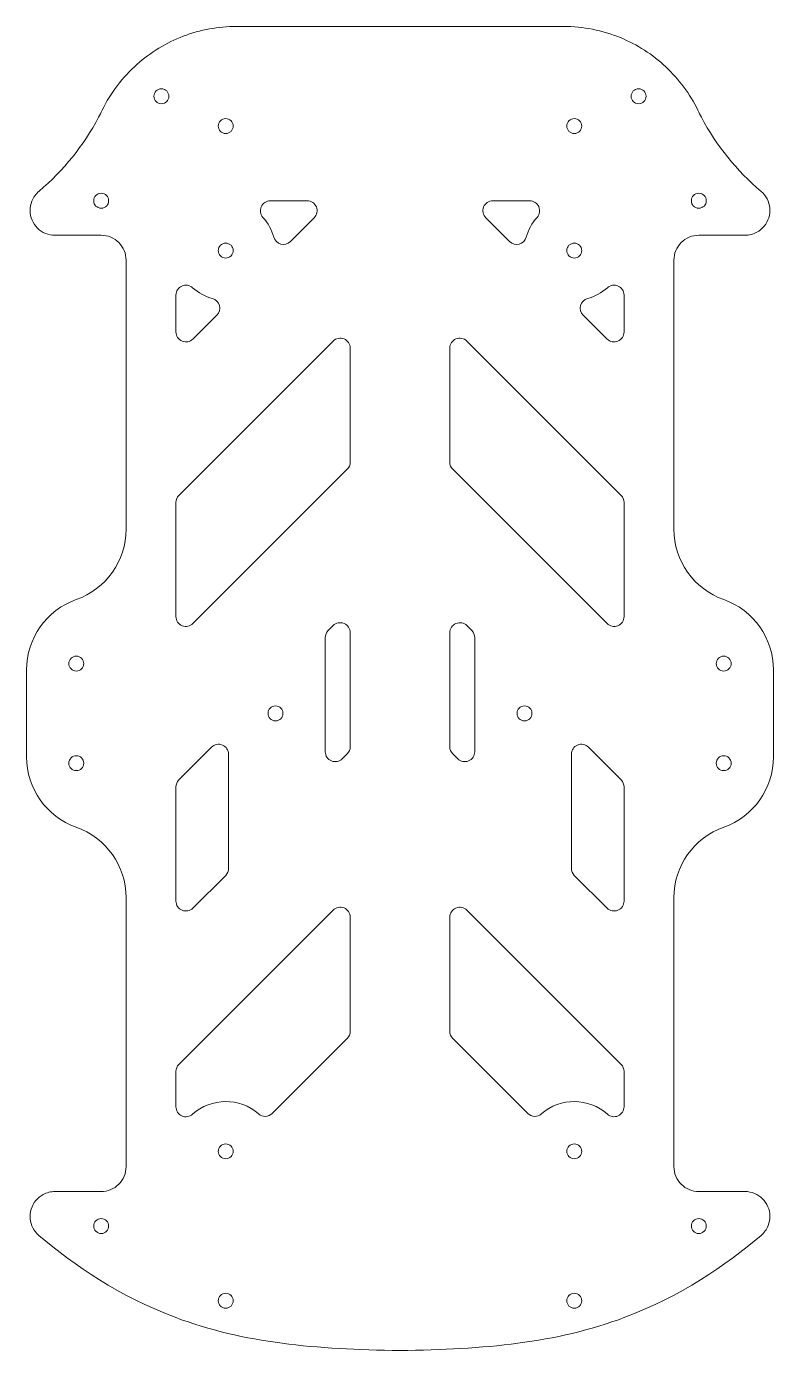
# Model space of a CAD drawing. Header units: millimetres. Extents: x -75 to 75, y -133 to 133.
import ezdxf

# ---------------------------------------------------------------- set-up
doc = ezdxf.new("R2010")
doc.units = ezdxf.units.MM
doc.header["$MEASUREMENT"] = 0
doc.layers.add('layer 1', color=7, linetype='Continuous')

msp = doc.modelspace()

# ---------------------------------------------------------------- linework, layer by layer
at = {"layer": 'layer 1', "lineweight": 9}
for points, knots in [([(-59.8128, 116.1184), (-58.0979, 119.6283), (-55.7138, 122.7697), (-52.7947, 125.3657), (-50.0714, 127.7877), (-46.9295, 129.6932), (-43.5231, 130.9888), (-40.1167, 132.2844), (-36.5026, 132.9485), (-32.8582, 132.9485), (-32.8582, 132.9485), (32.8582, 132.9485), (32.8582, 132.9485), (36.7646, 132.9485), (40.6337, 132.1855), (44.2477, 130.7024), (47.6193, 129.3188), (50.7107, 127.3323), (53.3701, 124.8405), (56.0296, 122.3486), (58.2129, 119.3929), (59.8128, 116.1184), (60.0425, 115.6484), (60.2797, 115.1816), (60.5244, 114.7183), (63.517, 109.0518), (67.6145, 103.9766), (72.5092, 99.8406), (73.0063, 99.4202), (73.4166, 98.9067), (73.7168, 98.329), (74.0171, 97.7513), (74.2017, 97.1205), (74.2601, 96.472), (74.3186, 95.8236), (74.2499, 95.1699), (74.0578, 94.5478), (73.8657, 93.9257), (73.5539, 93.3471), (73.14, 92.8445), (72.7261, 92.3419), (72.218, 91.925), (71.6443, 91.6171), (71.2823, 91.4229), (70.8976, 91.274), (70.4991, 91.1738), (70.1006, 91.0736), (69.6912, 91.023), (69.2803, 91.023), (69.2803, 91.023), (60, 91.023), (60, 91.023), (58.6739, 91.023), (57.402, 90.4961), (56.4645, 89.5585), (55.5269, 88.6209), (55, 87.3491), (55, 86.023), (55, 86.023), (55, 32), (55, 32), (55, 25.6433), (59.0068, 19.9768), (65, 17.8579), (70.9932, 15.7389), (75, 10.0724), (75, 3.7157), (75, 3.7157), (75, -13.7157), (75, -13.7157), (75, -20.0725), (70.9932, -25.739), (65, -27.8579), (59.0069, -29.9768), (55, -35.6433), (55, -42), (55, -42), (55, -96.023), (55, -96.023), (55, -97.3491), (55.5269, -98.6208), (56.4645, -99.5585), (57.4021, -100.4961), (58.6739, -101.023), (60, -101.023), (60, -101.023), (69.2803, -101.023), (69.2803, -101.023), (69.9314, -101.023), (70.5763, -101.1502), (71.1786, -101.3973), (71.7809, -101.6445), (72.3292, -102.007), (72.7926, -102.4643), (73.256, -102.9217), (73.6256, -103.4652), (73.8807, -104.0642), (74.1357, -104.6632), (74.2714, -105.3064), (74.2799, -105.9574), (74.2885, -106.6084), (74.1698, -107.2549), (73.9305, -107.8604), (73.7795, -108.2425), (73.582, -108.6046), (73.3424, -108.9384), (73.1028, -109.2723), (72.8229, -109.5753), (72.5092, -109.8406), (65.2977, -115.94), (56.3767, -122.0455), (45.1556, -126.2785), (31.1904, -131.5467), (16.9277, -132.6842), (0, -132.9485), (-16.9277, -132.6842), (-31.1904, -131.5467), (-45.1556, -126.2785), (-56.3767, -122.0455), (-65.2977, -115.94), (-72.5092, -109.8406), (-73.0063, -109.4202), (-73.4166, -108.9067), (-73.7168, -108.329), (-74.0171, -107.7513), (-74.2017, -107.1205), (-74.2601, -106.472), (-74.3186, -105.8236), (-74.2499, -105.1699), (-74.0578, -104.5478), (-73.8657, -103.9257), (-73.5539, -103.3471), (-73.14, -102.8445), (-72.7261, -102.3419), (-72.218, -101.925), (-71.6443, -101.6171), (-71.2823, -101.4229), (-70.8976, -101.274), (-70.4991, -101.1738), (-70.1006, -101.0736), (-69.6912, -101.023), (-69.2803, -101.023), (-69.2803, -101.023), (-60, -101.023), (-60, -101.023), (-58.6739, -101.023), (-57.4021, -100.4962), (-56.4645, -99.5585), (-55.5268, -98.6208), (-55, -97.3491), (-55, -96.023), (-55, -96.023), (-55, -42), (-55, -42), (-55, -35.6433), (-59.0068, -29.9768), (-65, -27.8579), (-70.9932, -25.7389), (-75, -20.0725), (-75, -13.7157), (-75, -13.7157), (-75, 3.7157), (-75, 3.7157), (-75, 10.0725), (-70.9932, 15.7389), (-65, 17.8579), (-59.0068, 19.9768), (-55, 25.6433), (-55, 32), (-55, 32), (-55, 86.023), (-55, 86.023), (-55, 87.3491), (-55.5269, 88.6208), (-56.4645, 89.5585), (-57.4021, 90.4961), (-58.6739, 91.023), (-60, 91.023), (-60, 91.023), (-69.2803, 91.023), (-69.2803, 91.023), (-69.9314, 91.023), (-70.5763, 91.1502), (-71.1786, 91.3973), (-71.7809, 91.6445), (-72.3292, 92.007), (-72.7926, 92.4643), (-73.256, 92.9217), (-73.6256, 93.4652), (-73.8807, 94.0642), (-74.1357, 94.6632), (-74.2714, 95.3064), (-74.2799, 95.9574), (-74.2885, 96.6084), (-74.1698, 97.2549), (-73.9305, 97.8604), (-73.7795, 98.2425), (-73.582, 98.6046), (-73.3424, 98.9384), (-73.1028, 99.2723), (-72.7797, 99.6119), (-72.466, 99.8772), (-67.5713, 104.0132), (-63.517, 109.0518), (-60.5244, 114.7183), (-60.2797, 115.1816), (-60.0425, 115.6484), (-59.8128, 116.1184)], [0, 0, 0, 0, 0.01449275, 0.01449275, 0.01449275, 0.02898551, 0.02898551, 0.02898551, 0.04347826, 0.04347826, 0.04347826, 0.05797101, 0.05797101, 0.05797101, 0.07246377, 0.07246377, 0.07246377, 0.08695652, 0.08695652, 0.08695652, 0.10144928, 0.10144928, 0.10144928, 0.11594203, 0.11594203, 0.11594203, 0.13043478, 0.13043478, 0.13043478, 0.14492754, 0.14492754, 0.14492754, 0.15942029, 0.15942029, 0.15942029, 0.17391304, 0.17391304, 0.17391304, 0.1884058, 0.1884058, 0.1884058, 0.20289855, 0.20289855, 0.20289855, 0.2173913, 0.2173913, 0.2173913, 0.23188406, 0.23188406, 0.23188406, 0.24637681, 0.24637681, 0.24637681, 0.26086957, 0.26086957, 0.26086957, 0.27536232, 0.27536232, 0.27536232, 0.28985507, 0.28985507, 0.28985507, 0.30434783, 0.30434783, 0.30434783, 0.31884058, 0.31884058, 0.31884058, 0.33333333, 0.33333333, 0.33333333, 0.34782609, 0.34782609, 0.34782609, 0.36231884, 0.36231884, 0.36231884, 0.37681159, 0.37681159, 0.37681159, 0.39130435, 0.39130435, 0.39130435, 0.4057971, 0.4057971, 0.4057971, 0.42028986, 0.42028986, 0.42028986, 0.43478261, 0.43478261, 0.43478261, 0.44927536, 0.44927536, 0.44927536, 0.46376812, 0.46376812, 0.46376812, 0.47826087, 0.47826087, 0.47826087, 0.49275362, 0.49275362, 0.49275362, 0.50724638, 0.50724638, 0.50724638, 0.52173913, 0.52173913, 0.52173913, 0.53623188, 0.53623188, 0.53623188, 0.55072464, 0.55072464, 0.55072464, 0.56521739, 0.56521739, 0.56521739, 0.57971014, 0.57971014, 0.57971014, 0.5942029, 0.5942029, 0.5942029, 0.60869565, 0.60869565, 0.60869565, 0.62318841, 0.62318841, 0.62318841, 0.63768116, 0.63768116, 0.63768116, 0.65217391, 0.65217391, 0.65217391, 0.66666667, 0.66666667, 0.66666667, 0.68115942, 0.68115942, 0.68115942, 0.69565217, 0.69565217, 0.69565217, 0.71014493, 0.71014493, 0.71014493, 0.72463768, 0.72463768, 0.72463768, 0.73913043, 0.73913043, 0.73913043, 0.75362319, 0.75362319, 0.75362319, 0.76811594, 0.76811594, 0.76811594, 0.7826087, 0.7826087, 0.7826087, 0.79710145, 0.79710145, 0.79710145, 0.8115942, 0.8115942, 0.8115942, 0.82608696, 0.82608696, 0.82608696, 0.84057971, 0.84057971, 0.84057971, 0.85507246, 0.85507246, 0.85507246, 0.86956522, 0.86956522, 0.86956522, 0.88405797, 0.88405797, 0.88405797, 0.89855072, 0.89855072, 0.89855072, 0.91304348, 0.91304348, 0.91304348, 0.92753623, 0.92753623, 0.92753623, 0.94202899, 0.94202899, 0.94202899, 0.95652174, 0.95652174, 0.95652174, 0.97101449, 0.97101449, 0.97101449, 0.98550725, 0.98550725, 0.98550725, 1, 1, 1, 1]), ([(-46.4001, 118.9322), (-46.4001, 119.7607), (-47.0717, 120.4322), (-47.9001, 120.4322), (-48.7285, 120.4322), (-49.4001, 119.7607), (-49.4001, 118.9322), (-49.4001, 118.1038), (-48.7285, 117.4322), (-47.9001, 117.4322), (-47.0717, 117.4322), (-46.4001, 118.1038), (-46.4001, 118.9322)], [0, 0, 0, 0, 0.25, 0.25, 0.25, 0.5, 0.5, 0.5, 0.75, 0.75, 0.75, 1, 1, 1, 1]), ([(49.4001, 118.9322), (49.4001, 119.7607), (48.7285, 120.4322), (47.9001, 120.4322), (47.0717, 120.4322), (46.4001, 119.7607), (46.4001, 118.9322), (46.4001, 118.1038), (47.0716, 117.4322), (47.9001, 117.4322), (48.7285, 117.4322), (49.4001, 118.1038), (49.4001, 118.9322)], [0, 0, 0, 0, 0.25, 0.25, 0.25, 0.5, 0.5, 0.5, 0.75, 0.75, 0.75, 1, 1, 1, 1]), ([(-33.4893, 112.9485), (-33.4893, 113.7769), (-34.1608, 114.4485), (-34.9893, 114.4485), (-35.8177, 114.4485), (-36.4893, 113.7769), (-36.4893, 112.9485), (-36.4893, 112.12), (-35.8177, 111.4485), (-34.9893, 111.4485), (-34.1608, 111.4485), (-33.4893, 112.12), (-33.4893, 112.9485)], [0, 0, 0, 0, 0.25, 0.25, 0.25, 0.5, 0.5, 0.5, 0.75, 0.75, 0.75, 1, 1, 1, 1]), ([(36.4893, 112.9485), (36.4893, 113.7769), (35.8177, 114.4485), (34.9893, 114.4485), (34.1608, 114.4485), (33.4893, 113.7769), (33.4893, 112.9485), (33.4893, 112.12), (34.1608, 111.4485), (34.9893, 111.4485), (35.8177, 111.4485), (36.4893, 112.12), (36.4893, 112.9485)], [0, 0, 0, 0, 0.25, 0.25, 0.25, 0.5, 0.5, 0.5, 0.75, 0.75, 0.75, 1, 1, 1, 1]), ([(-58.5, 97.9485), (-58.5, 98.7769), (-59.1716, 99.4485), (-60, 99.4485), (-60.8284, 99.4485), (-61.5, 98.7769), (-61.5, 97.9485), (-61.5, 97.12), (-60.8284, 96.4485), (-60, 96.4485), (-59.1716, 96.4485), (-58.5, 97.12), (-58.5, 97.9485)], [0, 0, 0, 0, 0.25, 0.25, 0.25, 0.5, 0.5, 0.5, 0.75, 0.75, 0.75, 1, 1, 1, 1]), ([(61.5, 97.9485), (61.5, 98.7769), (60.8284, 99.4485), (60, 99.4485), (59.1716, 99.4485), (58.5, 98.7769), (58.5, 97.9485), (58.5, 97.12), (59.1716, 96.4485), (60, 96.4485), (60.8284, 96.4485), (61.5, 97.12), (61.5, 97.9485)], [0, 0, 0, 0, 0.25, 0.25, 0.25, 0.5, 0.5, 0.5, 0.75, 0.75, 0.75, 1, 1, 1, 1]), ([(-17.2256, 94.5343), (-16.6548, 95.1092), (-16.4866, 95.9714), (-16.7994, 96.7187), (-17.1122, 97.4661), (-17.8297, 97.9514), (-18.6398, 97.9485), (-18.6398, 97.9485), (-26.045, 97.9485), (-26.045, 97.9485), (-26.8348, 97.946), (-27.5494, 97.4796), (-27.8696, 96.7575), (-28.1898, 96.0355), (-28.0641, 95.2022), (-27.5357, 94.6151), (-26.512, 93.4706), (-25.7654, 92.1051), (-25.3543, 90.6256), (-25.1624, 89.9399), (-24.6208, 89.4077), (-23.9319, 89.2279), (-23.243, 89.0481), (-22.5156, 89.2424), (-22.0131, 89.7468), (-22.0131, 89.7468), (-17.2256, 94.5343), (-17.2256, 94.5343)], [0, 0, 0, 0, 0.11111111, 0.11111111, 0.11111111, 0.22222222, 0.22222222, 0.22222222, 0.33333333, 0.33333333, 0.33333333, 0.44444444, 0.44444444, 0.44444444, 0.55555556, 0.55555556, 0.55555556, 0.66666667, 0.66666667, 0.66666667, 0.77777778, 0.77777778, 0.77777778, 0.88888889, 0.88888889, 0.88888889, 1, 1, 1, 1]), ([(27.5357, 94.6151), (28.0604, 95.2055), (28.1891, 96.0491), (27.8644, 96.769), (27.5397, 97.489), (26.8348, 97.951), (26.045, 97.9485), (26.045, 97.9485), (18.6398, 97.9485), (18.6398, 97.9485), (17.8297, 97.9455), (17.1011, 97.4548), (16.7938, 96.7052), (16.4865, 95.9556), (16.6506, 95.105), (17.2256, 94.5343), (17.2256, 94.5343), (22.0131, 89.7468), (22.0131, 89.7468), (22.5175, 89.2443), (23.2508, 89.0474), (23.9391, 89.2298), (24.6273, 89.4122), (25.1649, 89.9392), (25.3543, 90.6256), (25.7653, 92.1051), (26.512, 93.4706), (27.5357, 94.6151)], [0, 0, 0, 0, 0.11111111, 0.11111111, 0.11111111, 0.22222222, 0.22222222, 0.22222222, 0.33333333, 0.33333333, 0.33333333, 0.44444444, 0.44444444, 0.44444444, 0.55555556, 0.55555556, 0.55555556, 0.66666667, 0.66666667, 0.66666667, 0.77777778, 0.77777778, 0.77777778, 0.88888889, 0.88888889, 0.88888889, 1, 1, 1, 1]), ([(-33.4893, 87.9485), (-33.4893, 88.7769), (-34.1608, 89.4485), (-34.9893, 89.4485), (-35.8177, 89.4485), (-36.4893, 88.7769), (-36.4893, 87.9485), (-36.4893, 87.12), (-35.8177, 86.4485), (-34.9893, 86.4485), (-34.1608, 86.4485), (-33.4893, 87.12), (-33.4893, 87.9485)], [0, 0, 0, 0, 0.25, 0.25, 0.25, 0.5, 0.5, 0.5, 0.75, 0.75, 0.75, 1, 1, 1, 1]), ([(36.4893, 87.9485), (36.4893, 88.7769), (35.8177, 89.4485), (34.9893, 89.4485), (34.1608, 89.4485), (33.4893, 88.7769), (33.4893, 87.9485), (33.4893, 87.12), (34.1608, 86.4485), (34.9893, 86.4485), (35.8177, 86.4485), (36.4893, 87.12), (36.4893, 87.9485)], [0, 0, 0, 0, 0.25, 0.25, 0.25, 0.5, 0.5, 0.5, 0.75, 0.75, 0.75, 1, 1, 1, 1]), ([(-44.9893, 71.599), (-44.9863, 70.7889), (-44.4956, 70.0603), (-43.746, 69.753), (-42.9964, 69.4457), (-42.1458, 69.6098), (-41.5751, 70.1848), (-41.5751, 70.1848), (-36.7876, 74.9723), (-36.7876, 74.9723), (-36.2851, 75.4767), (-36.0882, 76.21), (-36.2706, 76.8983), (-36.453, 77.5865), (-36.98, 78.1241), (-37.6664, 78.3135), (-39.1459, 78.7245), (-40.5114, 79.4712), (-41.6559, 80.4949), (-42.2463, 81.0196), (-43.0899, 81.1483), (-43.8098, 80.8236), (-44.5298, 80.4989), (-44.9918, 79.794), (-44.9893, 79.0042), (-44.9893, 79.0042), (-44.9893, 71.599), (-44.9893, 71.599)], [0, 0, 0, 0, 0.11111111, 0.11111111, 0.11111111, 0.22222222, 0.22222222, 0.22222222, 0.33333333, 0.33333333, 0.33333333, 0.44444444, 0.44444444, 0.44444444, 0.55555556, 0.55555556, 0.55555556, 0.66666667, 0.66666667, 0.66666667, 0.77777778, 0.77777778, 0.77777778, 0.88888889, 0.88888889, 0.88888889, 1, 1, 1, 1]), ([(37.6664, 78.3135), (36.9807, 78.1216), (36.4485, 77.58), (36.2687, 76.8911), (36.0889, 76.2022), (36.2832, 75.4748), (36.7876, 74.9723), (36.7876, 74.9723), (41.5751, 70.1848), (41.5751, 70.1848), (42.15, 69.614), (43.0122, 69.4458), (43.7595, 69.7586), (44.5069, 70.0714), (44.9922, 70.7889), (44.9893, 71.599), (44.9893, 71.599), (44.9893, 79.0042), (44.9893, 79.0042), (44.9868, 79.794), (44.5204, 80.5086), (43.7983, 80.8288), (43.0763, 81.149), (42.243, 81.0233), (41.6559, 80.4949), (40.5114, 79.4712), (39.1459, 78.7246), (37.6664, 78.3135)], [0, 0, 0, 0, 0.11111111, 0.11111111, 0.11111111, 0.22222222, 0.22222222, 0.22222222, 0.33333333, 0.33333333, 0.33333333, 0.44444444, 0.44444444, 0.44444444, 0.55555556, 0.55555556, 0.55555556, 0.66666667, 0.66666667, 0.66666667, 0.77777778, 0.77777778, 0.77777778, 0.88888889, 0.88888889, 0.88888889, 1, 1, 1, 1]), ([(-44.4035, 38.7849), (-44.7786, 38.4097), (-44.9893, 37.9013), (-44.9893, 37.3707), (-44.9893, 37.3707), (-44.9893, 14.4562), (-44.9893, 14.4562), (-44.9863, 13.646), (-44.4956, 12.9174), (-43.746, 12.6101), (-42.9964, 12.3028), (-42.1458, 12.467), (-41.5751, 13.0419), (-41.5751, 13.0419), (-10.5858, 44.0312), (-10.5858, 44.0312), (-10.2107, 44.4064), (-9.9999, 44.9149), (-10, 45.4454), (-10, 45.4454), (-10, 68.36), (-10, 68.36), (-10.003, 69.1702), (-10.4937, 69.8988), (-11.2433, 70.206), (-11.9929, 70.5133), (-12.8434, 70.3492), (-13.4142, 69.7742), (-13.4142, 69.7742), (-44.4035, 38.7849), (-44.4035, 38.7849)], [0, 0, 0, 0, 0.1, 0.1, 0.1, 0.2, 0.2, 0.2, 0.3, 0.3, 0.3, 0.4, 0.4, 0.4, 0.5, 0.5, 0.5, 0.6, 0.6, 0.6, 0.7, 0.7, 0.7, 0.8, 0.8, 0.8, 0.9, 0.9, 0.9, 1, 1, 1, 1]), ([(41.5751, 13.0419), (42.15, 12.4712), (43.0122, 12.303), (43.7595, 12.6157), (44.5069, 12.9285), (44.9922, 13.646), (44.9893, 14.4562), (44.9893, 14.4562), (44.9893, 37.3707), (44.9893, 37.3707), (44.9892, 37.9013), (44.7787, 38.4098), (44.4035, 38.7849), (44.4035, 38.7849), (13.4142, 69.7742), (13.4142, 69.7742), (12.8393, 70.345), (11.9771, 70.5132), (11.2297, 70.2004), (10.4824, 69.8877), (9.997, 69.1702), (10, 68.36), (10, 68.36), (10, 45.4454), (10, 45.4454), (10.0001, 44.9149), (10.2106, 44.4063), (10.5858, 44.0312), (10.5858, 44.0312), (41.5751, 13.0419), (41.5751, 13.0419)], [0, 0, 0, 0, 0.1, 0.1, 0.1, 0.2, 0.2, 0.2, 0.3, 0.3, 0.3, 0.4, 0.4, 0.4, 0.5, 0.5, 0.5, 0.6, 0.6, 0.6, 0.7, 0.7, 0.7, 0.8, 0.8, 0.8, 0.9, 0.9, 0.9, 1, 1, 1, 1]), ([(-10, 11.2171), (-10.003, 12.0273), (-10.4937, 12.7559), (-11.2433, 13.0632), (-11.9929, 13.3705), (-12.8434, 13.2063), (-13.4142, 12.6314), (-13.4142, 12.6314), (-14.4142, 11.6314), (-14.4142, 11.6314), (-14.7893, 11.2561), (-15.0001, 10.7477), (-15, 10.2171), (-15, 10.2171), (-15, -12.6974), (-15, -12.6974), (-14.997, -13.5076), (-14.5063, -14.2362), (-13.7567, -14.5435), (-13.0071, -14.8508), (-12.1566, -14.6866), (-11.5858, -14.1116), (-11.5858, -14.1116), (-10.5858, -13.1116), (-10.5858, -13.1116), (-10.2107, -12.7364), (-9.9999, -12.228), (-10, -11.6974), (-10, -11.6974), (-10, 11.2171), (-10, 11.2171)], [0, 0, 0, 0, 0.1, 0.1, 0.1, 0.2, 0.2, 0.2, 0.3, 0.3, 0.3, 0.4, 0.4, 0.4, 0.5, 0.5, 0.5, 0.6, 0.6, 0.6, 0.7, 0.7, 0.7, 0.8, 0.8, 0.8, 0.9, 0.9, 0.9, 1, 1, 1, 1]), ([(15, 10.2171), (14.9999, 10.7477), (14.7894, 11.2562), (14.4142, 11.6314), (14.4142, 11.6314), (13.4142, 12.6314), (13.4142, 12.6314), (12.8393, 13.2021), (11.9771, 13.3703), (11.2297, 13.0576), (10.4824, 12.7448), (9.997, 12.0273), (10, 11.2171), (10, 11.2171), (10, -11.6974), (10, -11.6974), (10.0001, -12.228), (10.2106, -12.7365), (10.5858, -13.1116), (10.5858, -13.1116), (11.5858, -14.1116), (11.5858, -14.1116), (12.1607, -14.6824), (13.0229, -14.8506), (13.7703, -14.5379), (14.5176, -14.2251), (15.003, -13.5076), (15, -12.6974), (15, -12.6974), (15, 10.2171), (15, 10.2171)], [0, 0, 0, 0, 0.1, 0.1, 0.1, 0.2, 0.2, 0.2, 0.3, 0.3, 0.3, 0.4, 0.4, 0.4, 0.5, 0.5, 0.5, 0.6, 0.6, 0.6, 0.7, 0.7, 0.7, 0.8, 0.8, 0.8, 0.9, 0.9, 0.9, 1, 1, 1, 1]), ([(-63.5, 5), (-63.5, 5.8284), (-64.1716, 6.5), (-65, 6.5), (-65.8284, 6.5), (-66.5, 5.8284), (-66.5, 5), (-66.5, 4.1716), (-65.8284, 3.5), (-65, 3.5), (-64.1716, 3.5), (-63.5, 4.1716), (-63.5, 5)], [0, 0, 0, 0, 0.25, 0.25, 0.25, 0.5, 0.5, 0.5, 0.75, 0.75, 0.75, 1, 1, 1, 1]), ([(66.5, 5), (66.5, 5.8284), (65.8284, 6.5), (65, 6.5), (64.1716, 6.5), (63.5, 5.8284), (63.5, 5), (63.5, 4.1716), (64.1716, 3.5), (65, 3.5), (65.8284, 3.5), (66.5, 4.1716), (66.5, 5)], [0, 0, 0, 0, 0.25, 0.25, 0.25, 0.5, 0.5, 0.5, 0.75, 0.75, 0.75, 1, 1, 1, 1]), ([(-23.5, -5), (-23.5, -4.1716), (-24.1716, -3.5), (-25, -3.5), (-25.8284, -3.5), (-26.5, -4.1716), (-26.5, -5), (-26.5, -5.8284), (-25.8284, -6.5), (-25, -6.5), (-24.1716, -6.5), (-23.5, -5.8284), (-23.5, -5)], [0, 0, 0, 0, 0.25, 0.25, 0.25, 0.5, 0.5, 0.5, 0.75, 0.75, 0.75, 1, 1, 1, 1]), ([(26.5, -5), (26.5, -4.1716), (25.8284, -3.5), (25, -3.5), (24.1716, -3.5), (23.5, -4.1716), (23.5, -5), (23.5, -5.8284), (24.1716, -6.5), (25, -6.5), (25.8284, -6.5), (26.5, -5.8284), (26.5, -5)], [0, 0, 0, 0, 0.25, 0.25, 0.25, 0.5, 0.5, 0.5, 0.75, 0.75, 0.75, 1, 1, 1, 1]), ([(-35.001, -37.5268), (-34.6258, -37.1516), (-34.4151, -36.6432), (-34.4152, -36.1126), (-34.4152, -36.1126), (-34.4152, -13.198), (-34.4152, -13.198), (-34.4182, -12.3879), (-34.9089, -11.6593), (-35.6585, -11.352), (-36.4081, -11.0447), (-37.2586, -11.2089), (-37.8294, -11.7838), (-37.8294, -11.7838), (-44.4035, -18.3579), (-44.4035, -18.3579), (-44.7786, -18.7331), (-44.9893, -19.2415), (-44.9893, -19.7721), (-44.9893, -19.7721), (-44.9893, -42.6867), (-44.9893, -42.6867), (-44.9863, -43.4968), (-44.4956, -44.2254), (-43.746, -44.5327), (-42.9964, -44.84), (-42.1458, -44.6759), (-41.5751, -44.1009), (-41.5751, -44.1009), (-35.001, -37.5268), (-35.001, -37.5268)], [0, 0, 0, 0, 0.1, 0.1, 0.1, 0.2, 0.2, 0.2, 0.3, 0.3, 0.3, 0.4, 0.4, 0.4, 0.5, 0.5, 0.5, 0.6, 0.6, 0.6, 0.7, 0.7, 0.7, 0.8, 0.8, 0.8, 0.9, 0.9, 0.9, 1, 1, 1, 1]), ([(37.8294, -11.7838), (37.2544, -11.2131), (36.3923, -11.0448), (35.6449, -11.3576), (34.8976, -11.6704), (34.4122, -12.3879), (34.4152, -13.198), (34.4152, -13.198), (34.4152, -36.1126), (34.4152, -36.1126), (34.4152, -36.6432), (34.6258, -37.1517), (35.001, -37.5268), (35.001, -37.5268), (41.5751, -44.1009), (41.5751, -44.1009), (42.15, -44.6717), (43.0122, -44.8399), (43.7595, -44.5271), (44.5069, -44.2143), (44.9922, -43.4968), (44.9893, -42.6867), (44.9893, -42.6867), (44.9893, -19.7721), (44.9893, -19.7721), (44.9892, -19.2415), (44.7787, -18.733), (44.4035, -18.3579), (44.4035, -18.3579), (37.8294, -11.7838), (37.8294, -11.7838)], [0, 0, 0, 0, 0.1, 0.1, 0.1, 0.2, 0.2, 0.2, 0.3, 0.3, 0.3, 0.4, 0.4, 0.4, 0.5, 0.5, 0.5, 0.6, 0.6, 0.6, 0.7, 0.7, 0.7, 0.8, 0.8, 0.8, 0.9, 0.9, 0.9, 1, 1, 1, 1]), ([(-63.5, -15), (-63.5, -14.1716), (-64.1716, -13.5), (-65, -13.5), (-65.8284, -13.5), (-66.5, -14.1716), (-66.5, -15), (-66.5, -15.8284), (-65.8284, -16.5), (-65, -16.5), (-64.1716, -16.5), (-63.5, -15.8284), (-63.5, -15)], [0, 0, 0, 0, 0.25, 0.25, 0.25, 0.5, 0.5, 0.5, 0.75, 0.75, 0.75, 1, 1, 1, 1]), ([(66.5, -15), (66.5, -14.1716), (65.8284, -13.5), (65, -13.5), (64.1716, -13.5), (63.5, -14.1716), (63.5, -15), (63.5, -15.8284), (64.1716, -16.5), (65, -16.5), (65.8284, -16.5), (66.5, -15.8284), (66.5, -15)], [0, 0, 0, 0, 0.25, 0.25, 0.25, 0.5, 0.5, 0.5, 0.75, 0.75, 0.75, 1, 1, 1, 1]), ([(-44.4035, -75.5008), (-44.7786, -75.876), (-44.9893, -76.3844), (-44.9893, -76.915), (-44.9893, -76.915), (-44.9893, -84.0042), (-44.9893, -84.0042), (-44.9868, -84.794), (-44.5204, -85.5086), (-43.7983, -85.8288), (-43.0763, -86.149), (-42.243, -86.0233), (-41.6559, -85.4949), (-37.893, -82.1259), (-32.2005, -82.1003), (-28.3998, -85.4266), (-27.6066, -86.1207), (-26.4126, -86.0821), (-25.6677, -85.3364), (-25.6677, -85.3364), (-10.5858, -70.2545), (-10.5858, -70.2545), (-10.2107, -69.8793), (-9.9999, -69.3709), (-10, -68.8403), (-10, -68.8403), (-10, -45.9257), (-10, -45.9257), (-10.003, -45.1156), (-10.4937, -44.387), (-11.2433, -44.0797), (-11.9929, -43.7724), (-12.8434, -43.9365), (-13.4142, -44.5115), (-13.4142, -44.5115), (-44.4035, -75.5008), (-44.4035, -75.5008)], [0, 0, 0, 0, 0.08333333, 0.08333333, 0.08333333, 0.16666667, 0.16666667, 0.16666667, 0.25, 0.25, 0.25, 0.33333333, 0.33333333, 0.33333333, 0.41666667, 0.41666667, 0.41666667, 0.5, 0.5, 0.5, 0.58333333, 0.58333333, 0.58333333, 0.66666667, 0.66666667, 0.66666667, 0.75, 0.75, 0.75, 0.83333333, 0.83333333, 0.83333333, 0.91666667, 0.91666667, 0.91666667, 1, 1, 1, 1]), ([(41.6559, -85.4949), (42.2463, -86.0196), (43.0899, -86.1483), (43.8098, -85.8236), (44.5298, -85.4989), (44.9918, -84.794), (44.9893, -84.0042), (44.9893, -84.0042), (44.9893, -76.915), (44.9893, -76.915), (44.9892, -76.3844), (44.7787, -75.8759), (44.4035, -75.5008), (44.4035, -75.5008), (13.4142, -44.5115), (13.4142, -44.5115), (12.8393, -43.9407), (11.9771, -43.7725), (11.2297, -44.0853), (10.4824, -44.3981), (9.997, -45.1156), (10, -45.9257), (10, -45.9257), (10, -68.8403), (10, -68.8403), (10.0001, -69.3709), (10.2106, -69.8794), (10.5858, -70.2545), (10.5858, -70.2545), (25.6677, -85.3364), (25.6677, -85.3364), (26.4134, -86.0813), (27.6074, -86.1215), (28.3998, -85.4266), (32.1972, -82.0965), (37.8897, -82.1296), (41.6559, -85.4949)], [0, 0, 0, 0, 0.08333333, 0.08333333, 0.08333333, 0.16666667, 0.16666667, 0.16666667, 0.25, 0.25, 0.25, 0.33333333, 0.33333333, 0.33333333, 0.41666667, 0.41666667, 0.41666667, 0.5, 0.5, 0.5, 0.58333333, 0.58333333, 0.58333333, 0.66666667, 0.66666667, 0.66666667, 0.75, 0.75, 0.75, 0.83333333, 0.83333333, 0.83333333, 0.91666667, 0.91666667, 0.91666667, 1, 1, 1, 1]), ([(-33.4893, -92.9485), (-33.4893, -92.12), (-34.1608, -91.4485), (-34.9893, -91.4485), (-35.8177, -91.4485), (-36.4893, -92.12), (-36.4893, -92.9485), (-36.4893, -93.7769), (-35.8177, -94.4485), (-34.9893, -94.4485), (-34.1608, -94.4485), (-33.4893, -93.7769), (-33.4893, -92.9485)], [0, 0, 0, 0, 0.25, 0.25, 0.25, 0.5, 0.5, 0.5, 0.75, 0.75, 0.75, 1, 1, 1, 1]), ([(36.4893, -92.9485), (36.4893, -92.12), (35.8177, -91.4485), (34.9893, -91.4485), (34.1608, -91.4485), (33.4893, -92.12), (33.4893, -92.9485), (33.4893, -93.7769), (34.1608, -94.4485), (34.9893, -94.4485), (35.8177, -94.4485), (36.4893, -93.7769), (36.4893, -92.9485)], [0, 0, 0, 0, 0.25, 0.25, 0.25, 0.5, 0.5, 0.5, 0.75, 0.75, 0.75, 1, 1, 1, 1]), ([(-58.5, -107.9485), (-58.5, -107.12), (-59.1716, -106.4485), (-60, -106.4485), (-60.8284, -106.4485), (-61.5, -107.12), (-61.5, -107.9485), (-61.5, -108.7769), (-60.8284, -109.4485), (-60, -109.4485), (-59.1716, -109.4485), (-58.5, -108.7769), (-58.5, -107.9485)], [0, 0, 0, 0, 0.25, 0.25, 0.25, 0.5, 0.5, 0.5, 0.75, 0.75, 0.75, 1, 1, 1, 1]), ([(61.5, -107.9485), (61.5, -107.12), (60.8284, -106.4485), (60, -106.4485), (59.1716, -106.4485), (58.5, -107.12), (58.5, -107.9485), (58.5, -108.7769), (59.1716, -109.4485), (60, -109.4485), (60.8284, -109.4485), (61.5, -108.7769), (61.5, -107.9485)], [0, 0, 0, 0, 0.25, 0.25, 0.25, 0.5, 0.5, 0.5, 0.75, 0.75, 0.75, 1, 1, 1, 1]), ([(-33.4893, -122.9485), (-33.4893, -122.12), (-34.1608, -121.4485), (-34.9893, -121.4485), (-35.8177, -121.4485), (-36.4893, -122.12), (-36.4893, -122.9485), (-36.4893, -123.7769), (-35.8177, -124.4485), (-34.9893, -124.4485), (-34.1608, -124.4485), (-33.4893, -123.7769), (-33.4893, -122.9485)], [0, 0, 0, 0, 0.25, 0.25, 0.25, 0.5, 0.5, 0.5, 0.75, 0.75, 0.75, 1, 1, 1, 1]), ([(36.4893, -122.9485), (36.4893, -122.12), (35.8177, -121.4485), (34.9893, -121.4485), (34.1608, -121.4485), (33.4893, -122.12), (33.4893, -122.9485), (33.4893, -123.7769), (34.1608, -124.4485), (34.9893, -124.4485), (35.8177, -124.4485), (36.4893, -123.7769), (36.4893, -122.9485)], [0, 0, 0, 0, 0.25, 0.25, 0.25, 0.5, 0.5, 0.5, 0.75, 0.75, 0.75, 1, 1, 1, 1])]:
    msp.add_open_spline(points, degree=3, knots=knots, dxfattribs=at)

doc.saveas('drawing.dxf')
